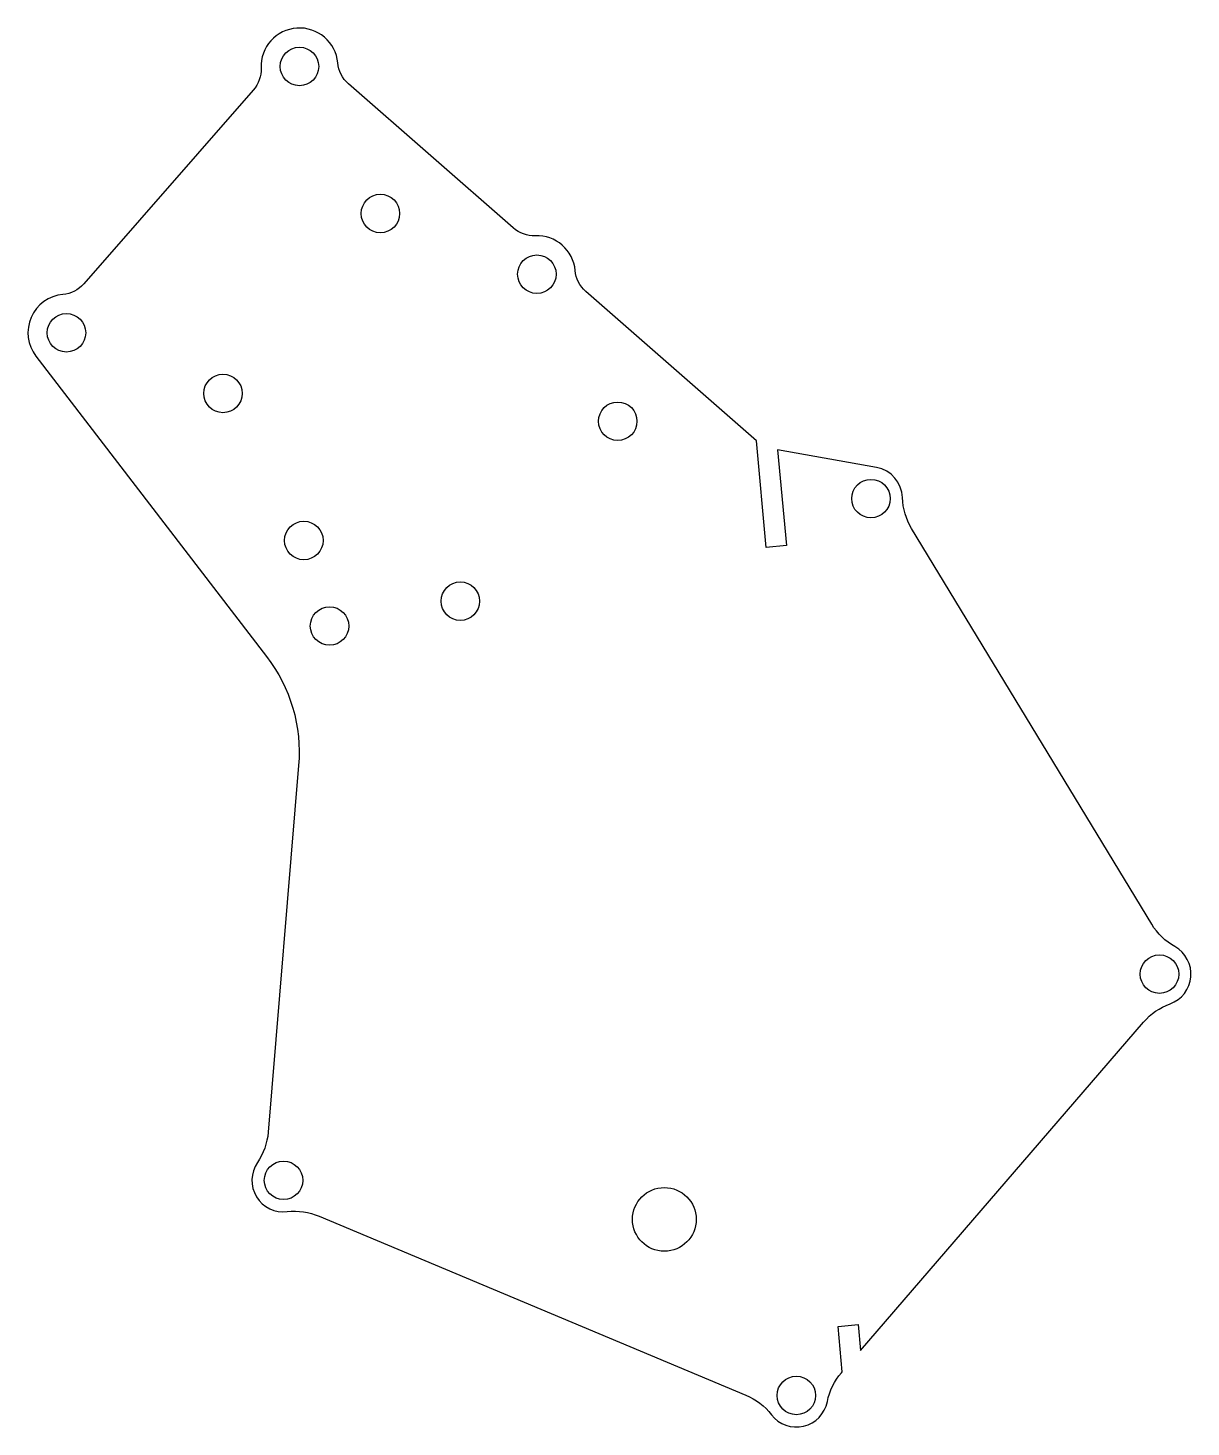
# Model space of a CAD drawing. Header units: millimetres. Extents: x 62 to 246, y -265 to -43.
import ezdxf

# ---------------------------------------------------------------- set-up
doc = ezdxf.new("R2010")
doc.units = ezdxf.units.MM

msp = doc.modelspace()

# ---------------------------------------------------------------- linework, layer by layer
msp.add_lwpolyline([(63.31, -95), (99.87, -142.58, -0.186654), (104.96, -159.88), (100.13, -218.01, -0.129617), (98.42, -222.81, 0.643732), (103.15, -230.59, -0.129617), (108.2, -231.3), (175.86, -259.68, -0.129617), (179.91, -262.79, 0.643732), (188.77, -260.7, -0.129617), (191, -256.12), (191.14, -255.96), (190.48, -248.79), (193.66, -248.5), (194.04, -252.59), (238.9, -200.53, -0.129617), (243.1, -197.65, 0.643732), (243.86, -188.58, -0.129617), (240.19, -185.04), (202.13, -122.3, -0.129617), (200.68, -117.41, 0.354705), (196.57, -112.64), (180.88, -109.82), (182.28, -125.02), (179.09, -125.32), (177.53, -108.39), (150.48, -84.72, -0.192173), (148.8, -81.42, 0.399085), (142.47, -75.89, -0.192173), (138.98, -74.66), (112.85, -51.8, -0.192173), (111.17, -48.5, 0.974368), (99, -49.31, -0.192173), (97.77, -52.8), (70.89, -83.52, -0.192173), (67.59, -85.2, 0.590435)], format="xyb", close=True)
for centre, radius in [((105.09, -49.06), 3.05), ((117.92, -72.37), 3.05), ((142.72, -81.99), 3.05), ((68.15, -91.28), 3.05), ((92.96, -100.89), 3.05), ((155.54, -105.3), 3.05), ((195.68, -117.56), 3.05), ((105.78, -124.2), 3.05), ((130.59, -133.82), 3.05), ((109.86, -137.76), 3.05), ((241.42, -192.94), 3.05), ((102.56, -225.63), 3.05), ((162.93, -231.82), 5.05), ((183.86, -259.73), 3.05)]:
    msp.add_circle(centre, radius)

doc.saveas('drawing.dxf')
